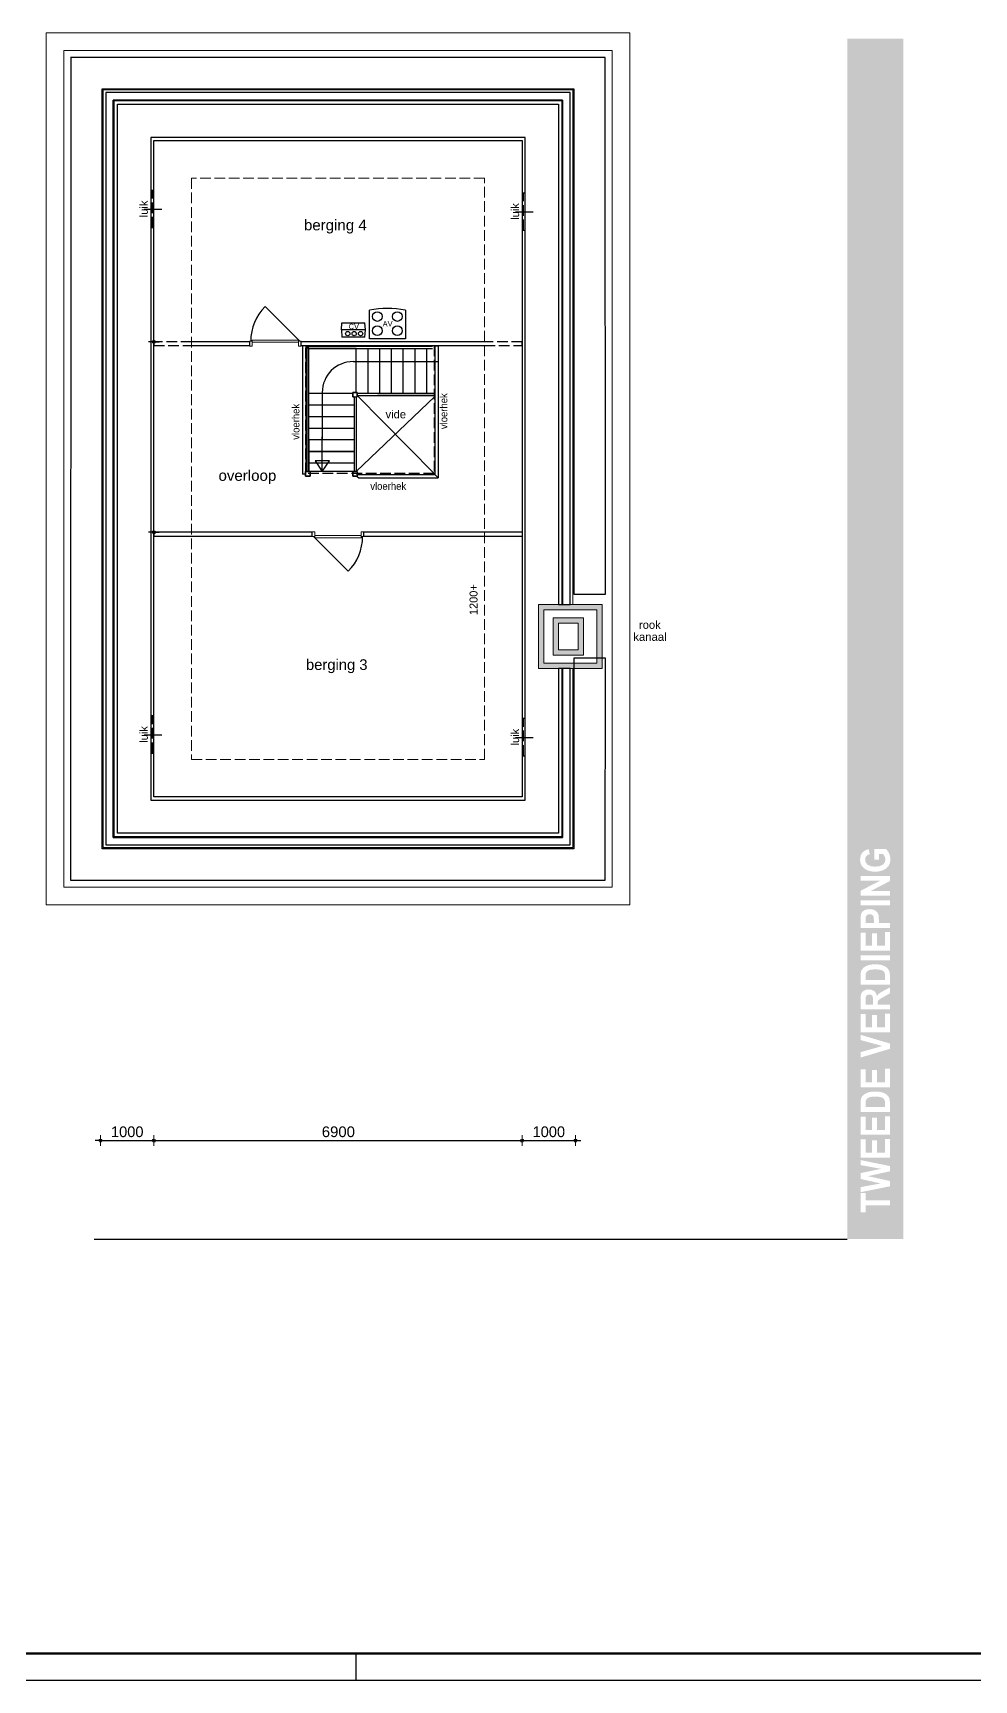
# Model space of a CAD drawing. Header units: millimetres. Extents: x 0 to 1200, y 0 to 841.
# Drawn here: x 569.4 to 745.8, y 0 to 308.7 of the extents above; entities that cross this region are included whole.
import ezdxf

# ---------------------------------------------------------------- set-up
doc = ezdxf.new("R2010")
doc.units = ezdxf.units.MM
for name, pattern in [('PUNKT2_S9', [1, 0, -1]), ('STRICHLINIE_S4', [9, 7, -2]), ('VERDECKT2_S2', [2.7, 2, -0.7])]:
    doc.linetypes.add(name, pattern=pattern)
doc.layers.add('Standard', color=7, linetype='Continuous', lineweight=25)
doc.styles.add('ARIAL', font='arial.ttf')

msp = doc.modelspace()

# ---------------------------------------------------------------- hatches: boundary and pattern name
at = {"layer": 'Standard', "linetype": 'PUNKT2_S9', "lineweight": -3}
h = msp.add_hatch(color=23, dxfattribs=at)
h.paths.add_polyline_path([(725.44, 107.38), (729.09, 107.38), (729.09, 108.07), (729.08, 108.41), (729.04, 108.63), (728.95, 108.84), (728.81, 109), (728.59, 109.14), (728.28, 109.25), (727.84, 109.32), (727.27, 109.34), (726.71, 109.32), (726.29, 109.25), (725.98, 109.14), (725.76, 108.99), (725.6, 108.8), (725.5, 108.56), (725.46, 108.27), (725.44, 107.8)])
h.paths.add_polyline_path([(725.6, 132.63), (725.5, 132.4), (725.46, 132.11), (725.44, 131.64), (725.44, 131.22), (729.09, 131.22), (729.09, 131.91), (729.08, 132.25), (729.04, 132.47), (728.95, 132.68), (728.81, 132.84), (728.59, 132.98), (728.28, 133.09), (727.84, 133.16), (727.27, 133.18), (726.71, 133.16), (726.29, 133.09), (725.98, 132.97), (725.76, 132.83)])
h.paths.add_polyline_path([(725.44, 127.33), (725.44, 126.6), (726.84, 126.6), (726.84, 127.29), (726.83, 127.83), (726.77, 128.12), (726.68, 128.27), (726.54, 128.38), (726.36, 128.45), (726.13, 128.47), (725.88, 128.44), (725.68, 128.35), (725.54, 128.2), (725.46, 128), (725.45, 127.78)])
h.paths.add_polyline_path([(726.98, 142.86), (726.92, 143.14), (726.81, 143.3), (726.65, 143.42), (726.45, 143.5), (726.22, 143.53), (725.95, 143.49), (725.73, 143.38), (725.57, 143.22), (725.48, 143.01), (725.46, 142.76), (725.44, 142.35), (725.44, 141.9), (727.01, 141.9), (727.01, 142.4)])
h.paths.add_polyline_path([(722.01, 307.64), (722.01, 82.64), (732.51, 82.64), (732.51, 307.64)])
h.paths.add_polyline_path([(729.58, 155.42), (729.85, 154.93), (730.04, 154.38), (730.11, 153.81), (730.02, 153.14), (729.75, 152.56), (729.31, 152.09), (728.71, 151.76), (728.01, 151.55), (727.25, 151.49), (726.43, 151.56), (725.72, 151.79), (725.13, 152.16), (724.69, 152.67), (724.49, 153.16), (724.42, 153.76), (724.53, 154.52), (724.85, 155.09), (725.36, 155.49), (726.04, 155.71), (726.24, 154.79), (725.88, 154.65), (725.61, 154.43), (725.43, 154.13), (725.37, 153.76), (725.49, 153.22), (725.83, 152.8), (726.41, 152.53), (727.2, 152.44), (728.06, 152.53), (728.67, 152.8), (729.04, 153.22), (729.16, 153.75), (729.13, 154.04), (729.02, 154.33), (728.87, 154.61), (728.69, 154.84), (727.99, 154.84), (727.99, 153.78), (727.07, 153.78), (727.07, 155.77), (729.26, 155.77)], flags=16)
h.paths.add_polyline_path([(730.01, 147.03), (724.51, 147.03), (724.51, 147.93), (728.19, 149.81), (724.51, 149.81), (724.51, 150.67), (730.01, 150.67), (730.01, 149.74), (726.43, 147.89), (730.01, 147.89)], flags=16)
h.paths.add_polyline_path([(724.51, 146.14), (730.01, 146.14), (730.01, 145.21), (724.51, 145.21)], flags=16)
h.paths.add_polyline_path([(727.94, 141.9), (730.01, 141.9), (730.01, 140.97), (724.51, 140.97), (724.51, 142.46), (724.54, 143.15), (724.6, 143.56), (724.79, 143.92), (725.14, 144.22), (725.61, 144.42), (726.21, 144.48), (726.67, 144.45), (727.06, 144.33), (727.37, 144.15), (727.6, 143.94), (727.76, 143.7), (727.86, 143.46), (727.92, 143.05), (727.94, 142.5)], flags=16)
h.paths.add_polyline_path([(725.44, 140.1), (725.44, 137.63), (726.66, 137.63), (726.66, 139.93), (727.59, 139.93), (727.59, 137.63), (729.09, 137.63), (729.09, 140.19), (730.01, 140.19), (730.01, 136.7), (724.51, 136.7), (724.51, 140.1)], flags=16)
h.paths.add_polyline_path([(730.01, 134.89), (724.51, 134.89), (724.51, 135.82), (730.01, 135.82)], flags=16)
h.paths.add_polyline_path([(724.82, 133.23), (725.13, 133.55), (725.53, 133.8), (726.02, 133.99), (726.6, 134.1), (727.32, 134.14), (727.95, 134.1), (728.49, 134), (729.03, 133.79), (729.46, 133.51), (729.71, 133.22), (729.9, 132.86), (729.98, 132.5), (730.01, 132.04), (730.01, 130.3), (724.51, 130.3), (724.51, 131.99), (724.54, 132.49), (724.62, 132.86)], flags=16)
h.paths.add_polyline_path([(727.78, 127.26), (727.73, 127.07), (727.72, 126.79), (727.72, 126.6), (730.01, 126.6), (730.01, 125.68), (724.51, 125.68), (724.51, 127.63), (724.55, 128.26), (724.66, 128.69), (724.87, 128.99), (725.19, 129.23), (725.6, 129.38), (726.06, 129.43), (726.62, 129.35), (727.08, 129.12), (727.41, 128.74), (727.59, 128.22), (727.81, 128.49), (728.05, 128.71), (728.4, 128.94), (728.94, 129.24), (730.01, 129.8), (730.01, 128.69), (728.82, 128.02), (728.3, 127.72), (728.01, 127.53), (727.87, 127.4)], flags=16)
h.paths.add_polyline_path([(729.09, 122.33), (729.09, 124.89), (730.01, 124.89), (730.01, 121.4), (724.51, 121.4), (724.51, 124.8), (725.44, 124.8), (725.44, 122.33), (726.66, 122.33), (726.66, 124.63), (727.59, 124.63), (727.59, 122.33)], flags=16)
h.paths.add_polyline_path([(724.51, 119.95), (724.51, 120.93), (730.01, 119.29), (730.01, 118.3), (724.51, 116.66), (724.51, 117.67), (728.59, 118.83)], flags=16)
h.paths.add_polyline_path([(729.09, 112.01), (729.09, 114.57), (730.01, 114.57), (730.01, 111.08), (724.51, 111.08), (724.51, 114.48), (725.44, 114.48), (725.44, 112.01), (726.66, 112.01), (726.66, 114.31), (727.59, 114.31), (727.59, 112.01)], flags=16)
h.paths.add_polyline_path([(729.71, 109.38), (729.9, 109.02), (729.98, 108.66), (730.01, 108.2), (730.01, 106.46), (724.51, 106.46), (724.51, 108.15), (724.54, 108.65), (724.62, 109.02), (724.82, 109.4), (725.13, 109.71), (725.53, 109.96), (726.02, 110.15), (726.6, 110.26), (727.32, 110.3), (727.95, 110.26), (728.49, 110.16), (729.03, 109.95), (729.46, 109.67)], flags=16)
h.paths.add_polyline_path([(729.09, 101.4), (730.01, 101.4), (730.01, 97.92), (724.51, 97.92), (724.51, 101.32), (725.44, 101.32), (725.44, 98.84), (726.66, 98.84), (726.66, 101.15), (727.59, 101.15), (727.59, 98.84), (729.09, 98.84)], flags=16)
h.paths.add_polyline_path([(727.59, 105.42), (727.59, 103.11), (729.09, 103.11), (729.09, 105.67), (730.01, 105.67), (730.01, 102.19), (724.51, 102.19), (724.51, 105.59), (725.44, 105.59), (725.44, 103.11), (726.66, 103.11), (726.66, 105.42)], flags=16)
h.paths.add_polyline_path([(725.9, 94.44), (730.01, 93.53), (730.01, 92.53), (724.51, 91.43), (724.51, 92.38), (728.29, 93.07), (724.51, 93.91), (724.51, 95.01), (728.36, 95.81), (724.51, 96.51), (724.51, 97.45), (730.01, 96.33), (730.01, 95.35)], flags=16)
h.paths.add_polyline_path([(725.44, 91.28), (725.44, 89.92), (730.01, 89.92), (730.01, 89), (725.44, 89), (725.44, 87.64), (724.51, 87.64), (724.51, 91.28)], flags=16)
at = {"layer": 'Standard', "linetype": 'PUNKT2_S9', "lineweight": 18}
for color, points in [(59, [(665.19, 189.6), (665.19, 201.6), (664.19, 201.6), (664.19, 189.6)]), (59, [(676.09, 201.6), (665.19, 201.6), (665.19, 200.6), (676.09, 200.6)]), (9, [(666.89, 199.1), (666.89, 192.1), (667.89, 192.1), (667.89, 199.1)]), (9, [(667.89, 198.1), (672.59, 198.1), (672.59, 199.1), (667.89, 199.1)]), (9, [(671.59, 198.1), (671.59, 193.1), (672.59, 193.1), (672.59, 198.1)]), (59, [(676.09, 189.6), (676.09, 200.6), (675.09, 200.6), (675.09, 189.6)]), (9, [(672.59, 193.1), (667.89, 193.1), (667.89, 192.1), (672.59, 192.1)]), (59, [(675.09, 190.6), (665.19, 190.6), (665.19, 189.6), (675.09, 189.6)])]:
    msp.add_hatch(color=color, dxfattribs=at).paths.add_polyline_path(points)

# ---------------------------------------------------------------- linework, layer by layer
at = {"layer": 'Standard', "color": 9, "linetype": 'Continuous', "lineweight": 18}
for p, q in [((681.28, 308.69), (571.9, 308.69)), ((681.28, 145.31), (681.28, 308.69)), ((571.9, 308.69), (571.9, 145.31)), ((575.19, 148.6), (575.19, 305.4)), ((575.19, 305.4), (677.99, 305.4)), ((677.99, 305.4), (677.99, 148.6)), ((677.99, 148.6), (575.19, 148.6)), ((571.9, 145.31), (681.28, 145.31))]:
    msp.add_line(p, q, dxfattribs=at)
at = {"layer": 'Standard', "color": 255, "linetype": 'Continuous', "lineweight": -3}
for p, q in [((576.49, 304.1), (576.5, 304.09)), ((576.5, 304.1), (576.49, 304.1)), ((576.5, 304.09), (576.49, 149.9)), ((676.67, 304.09), (576.5, 304.1)), ((676.68, 304.1), (676.67, 304.09)), ((676.69, 203.5), (676.68, 304.1)), ((582.39, 298.2), (670.79, 298.2)), ((582.39, 155.8), (582.39, 298.2)), ((670.79, 298.2), (670.79, 203.5)), ((591.51, 279.24), (592.09, 279.24)), ((661.09, 278.74), (661.67, 278.74)), ((591.51, 272.24), (592.09, 272.24)), ((661.09, 271.74), (661.67, 271.74)), ((609.99, 250.8), (599.13, 250.8)), ((599.13, 250.1), (609.99, 250.1)), ((609.99, 250.8), (609.99, 250.1)), ((619.69, 250.1), (619.69, 250.8)), ((654.05, 250.8), (619.69, 250.8)), ((619.69, 250.1), (654.05, 250.1)), ((620.74, 249.95), (620.74, 249.69)), ((644.28, 249.95), (620.74, 249.95)), ((621.12, 249.69), (620.74, 249.69)), ((620.74, 249.69), (621.12, 249.69)), ((620.74, 249.69), (620.74, 226.47)), ((621.12, 249.57), (621.12, 249.69)), ((621.12, 249.69), (621.12, 249.57)), ((630.02, 249.57), (621.12, 249.57)), ((621.12, 226.47), (621.12, 249.57)), ((621.12, 249.57), (644.28, 249.57)), ((629.44, 247.1), (645.42, 247.1)), ((630.02, 241.33), (630.02, 249.57)), ((632.22, 241.1), (632.22, 249.57)), ((634.42, 241.1), (634.42, 249.57)), ((636.62, 241.1), (636.62, 249.57)), ((638.82, 241.1), (638.82, 249.57)), ((641.02, 241.1), (641.02, 249.57)), ((643.22, 241.1), (643.22, 249.57)), ((643.22, 241.1), (643.22, 249.57)), ((629.35, 241.13), (621.12, 241.13)), ((623.64, 241.3), (623.64, 232.43)), ((629.35, 240.73), (629.35, 241.33)), ((629.35, 241.33), (630.02, 241.33)), ((630.2, 241.33), (629.35, 241.33)), ((629.35, 241.33), (629.35, 240.48)), ((629.35, 240.48), (629.35, 241.13)), ((629.62, 241.33), (630.2, 241.33)), ((630.2, 241.33), (630.2, 241.1)), ((630.2, 240.48), (630.2, 241.33)), ((630.2, 241.1), (630.2, 240.72)), ((630.2, 241.1), (630.2, 240.72)), ((644.72, 241.1), (630.2, 241.1)), ((644.72, 241.1), (630.2, 241.1)), ((634.02, 241.1), (644.72, 241.1)), ((629.59, 238.93), (621.12, 238.93)), ((629.59, 240.48), (629.35, 240.48)), ((629.35, 240.48), (630.2, 240.48)), ((630.2, 240.72), (644.72, 240.72)), ((630.2, 240.72), (644.72, 240.72)), ((629.59, 236.73), (621.12, 236.73)), ((629.59, 234.53), (621.12, 234.53)), ((620.74, 226.47), (620.5, 226.47)), ((620.5, 226.47), (620.5, 225.82)), ((620.5, 225.62), (620.5, 226.47)), ((620.5, 226.47), (621.35, 226.47)), ((620.5, 226.22), (620.5, 225.62)), ((620.5, 225.62), (621.17, 225.62)), ((621.35, 225.62), (620.5, 225.62)), ((620.77, 225.62), (621.35, 225.62)), ((621.35, 226.47), (621.35, 225.62)), ((621.35, 225.86), (621.35, 226.24)), ((621.35, 225.86), (621.35, 226.24)), ((621.35, 225.62), (621.35, 225.86)), ((629.59, 226.47), (629.35, 226.47)), ((629.35, 226.47), (629.35, 225.82)), ((629.35, 225.62), (629.35, 226.47)), ((629.35, 226.47), (630.2, 226.47)), ((629.35, 226.22), (629.35, 225.62)), ((630.2, 225.62), (629.35, 225.62)), ((629.35, 225.62), (630.12, 225.62)), ((629.62, 225.62), (630.2, 225.62)), ((630.2, 226.47), (630.2, 225.62)), ((630.2, 225.86), (630.2, 226.24)), ((630.2, 225.86), (630.2, 226.24)), ((621.78, 215.1), (592.09, 215.1)), ((592.09, 215.1), (592.09, 214.4)), ((592.09, 214.4), (621.78, 214.4)), ((621.78, 214.4), (621.78, 215.1)), ((631.45, 214.4), (631.45, 215.1)), ((661.09, 215.1), (631.45, 215.1)), ((631.45, 214.4), (661.09, 214.4)), ((670.79, 203.5), (676.69, 203.5)), ((670.79, 191.5), (670.79, 155.8)), ((676.69, 191.5), (670.79, 191.5)), ((676.68, 149.91), (676.69, 191.5)), ((591.51, 180.74), (592.09, 180.74)), ((661.09, 180.24), (661.67, 180.24)), ((591.51, 173.74), (592.09, 173.74)), ((661.09, 173.24), (661.67, 173.24)), ((670.79, 155.8), (582.39, 155.8)), ((576.49, 149.9), (676.68, 149.91))]:
    msp.add_line(p, q, dxfattribs=at)
at = {"layer": 'Standard', "color": 55, "linetype": 'Continuous', "lineweight": 18}
for p, q in [((582.59, 298), (582.59, 156)), ((670.59, 298), (582.59, 298)), ((583.09, 156.5), (583.09, 297.5)), ((583.09, 297.5), (670.09, 297.5)), ((670.09, 297.5), (670.09, 201.6)), ((670.59, 201.6), (670.59, 298)), ((670.09, 201.6), (670.59, 201.6)), ((670.59, 189.6), (670.09, 189.6)), ((670.09, 189.6), (670.09, 156.5)), ((670.59, 156), (670.59, 189.6)), ((582.59, 156), (670.59, 156)), ((670.09, 156.5), (583.09, 156.5))]:
    msp.add_line(p, q, dxfattribs=at)
at = {"layer": 'Standard', "color": 51, "linetype": 'Continuous', "lineweight": -3}
for p, q in [((583.09, 297.5), (583.09, 156.5)), ((670.09, 297.5), (583.09, 297.5)), ((670.09, 201.6), (670.09, 297.5)), ((584.49, 296.1), (584.49, 157.9)), ((668.69, 296.1), (584.49, 296.1)), ((584.49, 157.9), (584.49, 296.1)), ((584.49, 296.1), (668.69, 296.1)), ((584.59, 158), (584.59, 296)), ((584.59, 296), (668.59, 296)), ((668.59, 296), (668.59, 201.6)), ((668.69, 201.6), (668.69, 296.1)), ((668.69, 296.1), (668.69, 201.6)), ((668.59, 201.6), (668.69, 201.6)), ((668.69, 201.6), (670.09, 201.6)), ((668.69, 189.6), (668.59, 189.6)), ((668.59, 189.6), (668.59, 158)), ((668.69, 157.9), (668.69, 189.6)), ((670.09, 189.6), (668.69, 189.6)), ((668.69, 189.6), (668.69, 157.9)), ((670.09, 156.5), (670.09, 189.6)), ((584.49, 157.9), (668.69, 157.9)), ((668.69, 157.9), (584.49, 157.9)), ((668.59, 158), (584.59, 158)), ((583.09, 156.5), (670.09, 156.5))]:
    msp.add_line(p, q, dxfattribs=at)
at = {"layer": 'Standard', "color": 253, "linetype": 'Continuous', "lineweight": -3}
for p, q in [((584.59, 296), (584.59, 158)), ((668.59, 296), (584.59, 296)), ((585.28, 158.69), (585.28, 295.31)), ((585.28, 295.31), (667.9, 295.31)), ((667.9, 295.31), (667.9, 201.6)), ((668.59, 201.6), (668.59, 296)), ((592.09, 289.08), (591.51, 289.08)), ((591.51, 289.08), (591.51, 164.92)), ((661.09, 289.08), (592.09, 289.08)), ((592.09, 165.5), (592.09, 288.5)), ((592.09, 288.5), (661.09, 288.5)), ((661.67, 289.08), (661.09, 289.08)), ((661.09, 288.5), (661.09, 165.5)), ((661.67, 165.5), (661.67, 289.08)), ((667.9, 201.6), (668.59, 201.6)), ((668.59, 189.6), (667.9, 189.6)), ((667.9, 189.6), (667.9, 158.69)), ((668.59, 158), (668.59, 189.6)), ((591.51, 164.92), (592.09, 164.92)), ((661.09, 165.5), (592.09, 165.5)), ((592.09, 164.92), (661.67, 164.92)), ((661.67, 164.92), (661.67, 165.5)), ((584.59, 158), (668.59, 158)), ((667.9, 158.69), (585.28, 158.69))]:
    msp.add_line(p, q, dxfattribs=at)
at = {"layer": 'Standard', "color": 253, "linetype": 'VERDECKT2_S2', "lineweight": 18}
for p, q in [((654.05, 281.46), (599.13, 281.46)), ((599.13, 281.46), (599.13, 172.54)), ((654.05, 172.54), (654.05, 281.46)), ((599.13, 172.54), (654.05, 172.54))]:
    msp.add_line(p, q, dxfattribs=at)
at = {"layer": 'Standard', "color": 255, "linetype": 'VERDECKT2_S2', "lineweight": -3}
for p, q in [((591.8, 272.24), (591.8, 279.24)), ((661.38, 271.74), (661.38, 278.74)), ((591.8, 173.74), (591.8, 180.74)), ((661.38, 173.24), (661.38, 180.24))]:
    msp.add_line(p, q, dxfattribs=at)
at = {"layer": 'Standard', "color": 255, "linetype": 'STRICHLINIE_S4', "lineweight": -3}
for p, q in [((590.26, 275.66), (593.6, 275.66)), ((659.84, 275.16), (663.18, 275.16)), ((590.26, 177.16), (593.6, 177.16)), ((659.84, 176.66), (663.18, 176.66))]:
    msp.add_line(p, q, dxfattribs=at)
at = {"layer": 'Standard', "color": 30, "linetype": 'Continuous', "lineweight": -3}
for p, q in [((619.44, 250.91), (612.93, 257.41)), ((629.97, 226.47), (644.72, 240.58)), ((644.59, 226.1), (630.2, 240.72)), ((620.5, 226.01), (619.92, 226.01)), ((620.59, 226.47), (620.5, 226.47)), ((620.5, 226.47), (620.5, 226.01)), ((645.39, 225.29), (644.72, 225.96)), ((645.39, 225.29), (644.72, 225.96)), ((622.03, 214.29), (628.52, 207.8))]:
    msp.add_line(p, q, dxfattribs=at)
at = {"layer": 'Standard', "color": 7, "linetype": 'Continuous', "lineweight": -3}
for p, q in [((632.47, 251.39), (632.47, 256.74)), ((639.22, 256.74), (639.22, 251.39)), ((627.22, 253.04), (627.32, 254.39)), ((627.32, 254.39), (631.62, 254.39)), ((631.72, 253.04), (631.62, 254.39)), ((592.09, 250.8), (591.09, 250.8)), ((592.09, 250.8), (593.09, 250.8)), ((619.92, 250.1), (620.3, 250.1)), ((619.92, 250.1), (619.92, 226.01)), ((620.3, 250.1), (620.59, 250.1)), ((620.59, 250.1), (620.59, 226.47)), ((631.72, 253.04), (627.22, 253.04)), ((627.22, 253.04), (627.32, 251.69)), ((631.62, 251.69), (627.32, 251.69)), ((631.62, 251.69), (631.72, 253.04)), ((639.22, 251.39), (632.47, 251.39)), ((644.72, 250.03), (645.11, 250.03)), ((644.72, 250.03), (644.72, 225.96)), ((645.11, 250.03), (645.39, 250.03)), ((645.39, 250.03), (645.39, 225.29)), ((629.59, 240.48), (629.59, 226.47)), ((629.97, 240.48), (629.97, 226.47)), ((620.74, 231.76), (620.74, 226.47)), ((629.59, 232.43), (621.12, 232.43)), ((621.12, 232.43), (621.12, 226.47)), ((623.64, 226.47), (623.64, 232.97)), ((621.12, 230.23), (629.59, 230.23)), ((629.59, 230.23), (621.12, 230.23)), ((624.98, 228.52), (622.3, 228.52)), ((622.3, 228.52), (623.64, 226.47)), ((623.64, 226.47), (624.98, 228.52)), ((629.97, 226.47), (620.74, 226.47)), ((629.59, 228.03), (621.12, 228.03)), ((630.2, 225.96), (644.72, 225.96)), ((630.2, 225.58), (630.5, 225.29)), ((630.5, 225.29), (645.39, 225.29)), ((592.09, 215.1), (591.09, 215.1)), ((592.09, 215.1), (593.09, 215.1)), ((582.09, 101.1), (581.09, 101.1)), ((582.09, 101.1), (582.55, 101.1)), ((582.55, 101.1), (592.09, 101.1)), ((592.09, 101.1), (622.05, 101.1)), ((622.05, 101.1), (661.09, 101.1)), ((661.09, 101.1), (661.55, 101.1)), ((661.55, 101.1), (671.09, 101.1)), ((671.09, 101.1), (672.09, 101.1))]:
    msp.add_line(p, q, dxfattribs=at)
at = {"layer": 'Standard', "color": 7, "linetype": 'Continuous', "lineweight": 18}
for p, q in [((592.09, 250.8), (592.09, 251.8)), ((592.09, 250.8), (592.09, 249.8)), ((592.09, 215.1), (592.09, 216.1)), ((592.09, 215.1), (592.09, 214.1)), ((582.09, 101.1), (582.09, 102.1)), ((592.09, 101.1), (592.09, 102.1)), ((661.09, 101.1), (661.09, 102.1)), ((671.09, 101.1), (671.09, 102.1)), ((582.09, 101.1), (582.09, 100.1)), ((592.09, 101.1), (592.09, 100.1)), ((661.09, 101.1), (661.09, 100.1)), ((671.09, 101.1), (671.09, 100.1))]:
    msp.add_line(p, q, dxfattribs=at)
at = {"layer": 'Standard', "color": 1, "linetype": 'VERDECKT2_S2', "lineweight": -3}
for p, q in [((599.13, 250.8), (592.09, 250.8)), ((592.09, 250.8), (592.09, 250.1)), ((592.09, 250.1), (599.13, 250.1)), ((661.09, 250.8), (654.05, 250.8)), ((654.05, 250.1), (661.09, 250.1)), ((661.09, 250.1), (661.09, 250.8))]:
    msp.add_line(p, q, dxfattribs=at)
at = {"layer": 'Standard', "color": 131, "linetype": 'Continuous', "lineweight": 18}
for p, q in [((610.49, 250.91), (609.99, 250.91)), ((609.99, 250.91), (609.99, 249.99)), ((619.19, 251.11), (610.49, 251.11)), ((610.49, 251.11), (610.49, 250.71)), ((610.49, 249.99), (610.49, 250.91)), ((610.49, 250.71), (619.19, 250.71)), ((619.19, 250.71), (619.19, 251.11)), ((619.69, 250.91), (619.19, 250.91)), ((619.19, 250.91), (619.19, 249.99)), ((619.69, 249.99), (619.69, 250.91)), ((609.99, 249.99), (610.49, 249.99)), ((619.19, 249.99), (619.69, 249.99)), ((622.28, 215.21), (621.78, 215.21)), ((621.78, 214.29), (621.78, 215.21)), ((621.78, 214.29), (622.28, 214.29)), ((622.28, 214.29), (622.28, 215.21)), ((630.95, 214.49), (622.28, 214.49)), ((622.28, 214.49), (622.28, 214.09)), ((622.28, 214.09), (630.95, 214.09)), ((631.45, 215.21), (630.95, 215.21)), ((630.95, 215.21), (630.95, 214.29)), ((630.95, 214.09), (630.95, 214.49)), ((630.95, 214.29), (631.45, 214.29)), ((631.45, 214.29), (631.45, 215.21))]:
    msp.add_line(p, q, dxfattribs=at)
at = {"layer": 'Standard', "color": 36, "linetype": 'VERDECKT2_S2', "lineweight": -3}
for p, q in [((620.59, 226.1), (620.59, 250.1)), ((620.59, 250.1), (644.59, 250.1)), ((644.59, 250.1), (644.59, 226.1)), ((644.59, 226.1), (620.59, 226.1))]:
    msp.add_line(p, q, dxfattribs=at)
at = {"layer": 'Standard', "color": 36, "linetype": 'Continuous', "lineweight": 18}
for p, q in [((665.19, 201.6), (664.19, 201.6)), ((664.19, 201.6), (664.19, 189.6)), ((676.09, 201.6), (665.19, 201.6)), ((676.09, 200.6), (676.09, 201.6)), ((665.19, 190.6), (665.19, 200.6)), ((665.19, 200.6), (675.09, 200.6)), ((675.09, 200.6), (675.09, 190.6)), ((676.09, 189.6), (676.09, 200.6)), ((664.19, 189.6), (665.19, 189.6)), ((675.09, 190.6), (665.19, 190.6)), ((665.19, 189.6), (675.09, 189.6)), ((675.09, 189.6), (676.09, 189.6))]:
    msp.add_line(p, q, dxfattribs=at)
at = {"layer": 'Standard', "color": 253, "linetype": 'Continuous', "lineweight": 18}
for p, q in [((666.89, 199.1), (666.89, 192.1)), ((667.89, 199.1), (666.89, 199.1)), ((672.59, 199.1), (667.89, 199.1)), ((667.89, 198.1), (671.59, 198.1)), ((667.89, 193.1), (667.89, 198.1)), ((671.59, 198.1), (671.59, 193.1)), ((672.59, 198.1), (672.59, 199.1)), ((672.59, 193.1), (672.59, 198.1)), ((666.89, 192.1), (667.89, 192.1)), ((671.59, 193.1), (667.89, 193.1)), ((667.89, 192.1), (672.59, 192.1)), ((672.59, 192.1), (672.59, 193.1))]:
    msp.add_line(p, q, dxfattribs=at)
at = {"layer": 'Standard', "color": 26, "linetype": 'Continuous', "lineweight": -3}
msp.add_line((580.87, 82.64), (722.01, 82.64), dxfattribs=at)
at = {"layer": 'Standard', "color": 30, "linetype": 'Continuous', "lineweight": 50}
msp.add_line((5, 5), (1195, 5), dxfattribs=at)
at = {"layer": 'Standard', "color": 7, "linetype": 'Continuous', "lineweight": 25}
for p, q in [((630, 0), (630, 5)), ((0, 0), (1200, 0))]:
    msp.add_line(p, q, dxfattribs=at)
at = {"layer": 'Standard', "color": 7, "linetype": 'Continuous', "lineweight": -3}
for centre, radius in [((633.97, 255.54), 0.9), ((637.72, 255.54), 0.9), ((633.97, 252.89), 0.9), ((637.72, 252.89), 0.9), ((628.42, 252.34), 0.4), ((629.62, 252.34), 0.4), ((630.82, 252.34), 0.4)]:
    msp.add_circle(centre, radius, dxfattribs=at)
at = {"layer": 'Standard', "color": 7, "linetype": 'Continuous', "lineweight": 18}
for centre in [(592.09, 250.8), (592.09, 215.1), (582.09, 101.1), (592.09, 101.1), (661.09, 101.1), (671.09, 101.1)]:
    msp.add_circle(centre, 0.3, dxfattribs=at)
at = {"layer": 'Standard', "color": 30, "linetype": 'Continuous', "lineweight": -3}
for centre, radius, start, end in [((619.44, 250.91), 9.2, 135, 180), ((622.03, 214.29), 9.17, 315, 0)]:
    msp.add_arc(centre, radius, start, end, dxfattribs=at)
at = {"layer": 'Standard', "color": 7, "linetype": 'Continuous', "lineweight": -3}
msp.add_arc((635.85, 237.69), 19.35, 79.9552, 100.0448, dxfattribs=at)
at = {"layer": 'Standard', "color": 255, "linetype": 'Continuous', "lineweight": -3}
msp.add_arc((629.44, 241.3), 5.8, 90, 180, dxfattribs=at)

# ---------------------------------------------------------------- texts
at = {"layer": 'Standard', "color": 30, "linetype": 'Continuous', "lineweight": 18, "char_height": 1.5, "width": 3.9277, "attachment_point": 7, "rotation": 90, "style": 'ARIAL'}
for insert in [(590.97, 274.14), (660.55, 273.65), (590.97, 175.64), (660.55, 175.15)]:
    msp.add_mtext('\\W1.00;luik', dxfattribs=dict(at, insert=insert))
at = {"layer": 'Standard', "color": 7, "linetype": 'Continuous', "lineweight": -3, "attachment_point": 7, "style": 'ARIAL'}
for s, insert, char_height, width in [('{\\W1.01;berging\\~4}', (620.21, 271.09), 2, 12.7389), ('CV', (628.59, 253.17), 1, 2.3642), ('AV', (634.96, 253.68), 1, 2.3642), ('\\W1.01;overloop', (604.2, 224.15), 2, 11.806), ('\\W1.00;rook', (682.99, 196.99), 1.5, 4.8509), ('\\W1.01;kanaal', (681.93, 194.74), 1.5, 6.9792), ('{\\W0.99;berging 3}', (620.59, 188.7), 2, 11.9595)]:
    msp.add_mtext(s, dxfattribs=dict(at, insert=insert, char_height=char_height, width=width))
at = {"layer": 'Standard', "color": 30, "linetype": 'Continuous', "lineweight": -3, "char_height": 1.4, "width": 12.9166, "attachment_point": 7, "rotation": 90, "style": 'ARIAL'}
for insert in [(647.11, 234.44), (619.39, 232.45)]:
    msp.add_mtext('{\\W0.91;vloerhek}', dxfattribs=dict(at, insert=insert))
at = {"layer": 'Standard', "color": 30, "linetype": 'Continuous', "lineweight": -3, "attachment_point": 7, "style": 'ARIAL'}
for s, insert, char_height, width in [('\\W1.00;vide', (635.5, 236.45), 1.5, 4.6274), ('{\\W0.91;vloerhek}', (632.64, 223.04), 1.4, 12.9166)]:
    msp.add_mtext(s, dxfattribs=dict(at, insert=insert, char_height=char_height, width=width))
at = {"layer": 'Standard', "color": 7, "linetype": 'Continuous', "lineweight": -3, "insert": (652.76, 199.6), "char_height": 1.5, "width": 6.6636, "attachment_point": 7, "rotation": 90, "style": 'ARIAL'}
msp.add_mtext('\\W0.98;1200+', dxfattribs=at)
at = {"layer": 'Standard', "color": 7, "linetype": 'Continuous', "lineweight": 18, "char_height": 2, "attachment_point": 7, "style": 'ARIAL'}
for s, insert, width in [('\\W0.98;1000', (584.05, 101.73), 7.2471), ('\\W1.00;6900', (623.55, 101.73), 7.2713), ('\\W0.98;1000', (663.05, 101.73), 7.2471)]:
    msp.add_mtext(s, dxfattribs=dict(at, insert=insert, width=width))

doc.saveas('drawing.dxf')
